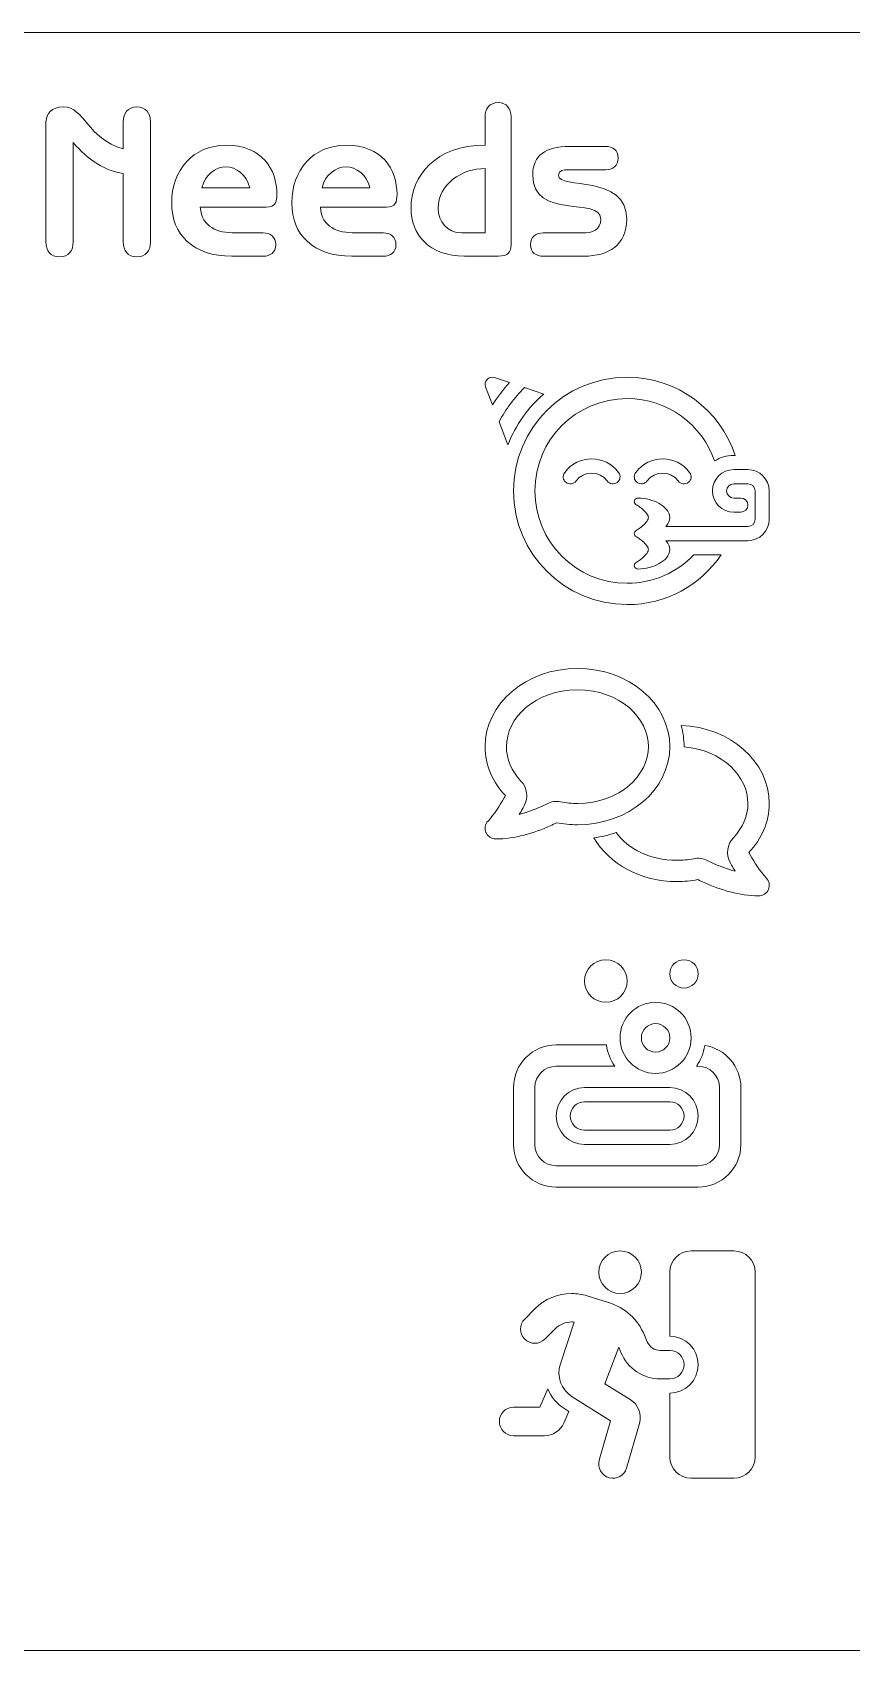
# Model space of a CAD drawing. Header units: millimetres. Extents: x 809 to 1110, y -215 to -60.
# Drawn here: x 941.9 to 1020.8, y -215.5 to -59.7 of the extents above; entities that cross this region are included whole.
import ezdxf

# ---------------------------------------------------------------- set-up
doc = ezdxf.new("R2010")
doc.units = ezdxf.units.MM
doc.header["$MEASUREMENT"] = 0
doc.layers.add('Layer 1', color=7, linetype='Continuous', lineweight=0)

# ---------------------------------------------------------------- blocks, each defined once
blk = doc.blocks.new('Block_0')
at = {"layer": 'Layer 1', "color": 7, "lineweight": 9}
for points, knots in [([(953.27, -79.92), (953.27, -80.73), (952.86, -81.36), (951.96, -81.36), (951.07, -81.36), (950.65, -80.73), (950.65, -79.92), (950.65, -79.92), (950.65, -73.33), (950.65, -73.33), (948.95, -73.14), (947.2, -71.96), (945.83, -70.36), (945.83, -70.36), (945.83, -79.92), (945.83, -79.92), (945.83, -80.73), (945.41, -81.36), (944.52, -81.36), (943.62, -81.36), (943.21, -80.73), (943.21, -79.92), (943.21, -79.92), (943.21, -68.36), (943.21, -68.36), (943.25, -67.55), (943.75, -66.92), (944.89, -66.92), (946.93, -66.92), (947.16, -69.98), (950.65, -70.96), (950.65, -70.96), (950.65, -68.36), (950.65, -68.36), (950.65, -67.55), (951.07, -66.92), (951.96, -66.92), (952.86, -66.92), (953.27, -67.55), (953.27, -68.36), (953.27, -68.36), (953.27, -79.92), (953.27, -79.92)], [0, 0, 0, 0, 1, 1, 1, 2, 2, 2, 3, 3, 3, 4, 4, 4, 5, 5, 5, 6, 6, 6, 7, 7, 7, 8, 8, 8, 9, 9, 9, 10, 10, 10, 11, 11, 11, 12, 12, 12, 13, 13, 13, 14, 14, 14, 14]), ([(987.98, -80.19), (987.98, -80.84), (987.71, -81.29), (986.73, -81.29), (986.73, -81.29), (983.51, -81.29), (983.51, -81.29), (980.06, -81.29), (978.35, -79.17), (978.35, -76.68), (978.35, -73.56), (980.7, -70.61), (985.48, -70.61), (985.48, -70.61), (985.48, -67.86), (985.48, -67.86), (985.48, -67.11), (985.88, -66.51), (986.73, -66.51), (987.59, -66.51), (987.98, -67.11), (987.98, -67.86), (987.98, -67.86), (987.98, -80.19), (987.98, -80.19)], [0, 0, 0, 0, 1, 1, 1, 2, 2, 2, 3, 3, 3, 4, 4, 4, 5, 5, 5, 6, 6, 6, 7, 7, 7, 8, 8, 8, 8]), ([(961.09, -81.29), (957.39, -81.29), (955.31, -79.26), (955.31, -76.16), (955.31, -73.04), (957.35, -70.61), (960.53, -70.61), (964, -70.61), (965.44, -72.91), (965.44, -75.35), (965.44, -76.05), (965.29, -76.57), (964.42, -76.57), (964.42, -76.57), (958.06, -76.57), (958.06, -76.57), (958.22, -78.53), (959.7, -79.05), (961.45, -79.05), (961.45, -79.05), (964.13, -79.05), (964.13, -79.05), (964.79, -79.05), (965.33, -79.4), (965.33, -80.17), (965.33, -80.94), (964.79, -81.29), (964.13, -81.29), (964.13, -81.29), (961.09, -81.29), (961.09, -81.29)], [0, 0, 0, 0, 1, 1, 1, 2, 2, 2, 3, 3, 3, 4, 4, 4, 5, 5, 5, 6, 6, 6, 7, 7, 7, 8, 8, 8, 9, 9, 9, 10, 10, 10, 10]), ([(972.65, -81.29), (968.95, -81.29), (966.87, -79.26), (966.87, -76.16), (966.87, -73.04), (968.91, -70.61), (972.09, -70.61), (975.57, -70.61), (977, -72.91), (977, -75.35), (977, -76.05), (976.85, -76.57), (975.98, -76.57), (975.98, -76.57), (969.62, -76.57), (969.62, -76.57), (969.78, -78.53), (971.26, -79.05), (973.01, -79.05), (973.01, -79.05), (975.69, -79.05), (975.69, -79.05), (976.36, -79.05), (976.9, -79.4), (976.9, -80.17), (976.9, -80.94), (976.36, -81.29), (975.69, -81.29), (975.69, -81.29), (972.65, -81.29), (972.65, -81.29)], [0, 0, 0, 0, 1, 1, 1, 2, 2, 2, 3, 3, 3, 4, 4, 4, 5, 5, 5, 6, 6, 6, 7, 7, 7, 8, 8, 8, 9, 9, 9, 10, 10, 10, 10]), ([(991.08, -81.29), (990.39, -81.29), (989.85, -80.94), (989.85, -80.17), (989.85, -79.4), (990.39, -79.05), (991.08, -79.05), (991.08, -79.05), (994.82, -79.05), (994.82, -79.05), (995.82, -79.05), (996.61, -78.82), (996.61, -77.7), (996.61, -75.56), (990.06, -77.82), (990.06, -73.48), (990.06, -71.58), (991.31, -70.73), (993.59, -70.73), (993.59, -70.73), (997.09, -70.73), (997.09, -70.73), (997.75, -70.73), (998.29, -71.08), (998.29, -71.85), (998.29, -72.62), (997.75, -72.98), (997.09, -72.98), (997.09, -72.98), (993.45, -72.98), (993.45, -72.98), (993.07, -72.98), (992.55, -73), (992.55, -73.5), (992.55, -74.93), (999.11, -73.33), (999.11, -77.72), (999.11, -80.23), (997.36, -81.29), (995.01, -81.29), (995.01, -81.29), (991.08, -81.29), (991.08, -81.29)], [0, 0, 0, 0, 1, 1, 1, 2, 2, 2, 3, 3, 3, 4, 4, 4, 5, 5, 5, 6, 6, 6, 7, 7, 7, 8, 8, 8, 9, 9, 9, 10, 10, 10, 11, 11, 11, 12, 12, 12, 13, 13, 13, 14, 14, 14, 14]), ([(962.82, -74.7), (962.55, -73.45), (961.51, -72.69), (960.53, -72.69), (959.55, -72.69), (958.51, -73.45), (958.22, -74.7), (958.22, -74.7), (962.82, -74.7), (962.82, -74.7)], [0, 0, 0, 0, 1, 1, 1, 2, 2, 2, 3, 3, 3, 3]), ([(974.38, -74.7), (974.11, -73.45), (973.07, -72.69), (972.09, -72.69), (971.12, -72.69), (970.08, -73.45), (969.78, -74.7), (969.78, -74.7), (974.38, -74.7), (974.38, -74.7)], [0, 0, 0, 0, 1, 1, 1, 2, 2, 2, 3, 3, 3, 3]), ([(985.48, -72.85), (983.24, -72.85), (980.97, -74.35), (980.97, -76.66), (980.97, -77.97), (981.8, -79.05), (983.22, -79.05), (983.22, -79.05), (985.48, -79.05), (985.48, -79.05), (985.48, -79.05), (985.48, -72.85), (985.48, -72.85)], [0, 0, 0, 0, 1, 1, 1, 2, 2, 2, 3, 3, 3, 4, 4, 4, 4])]:
    blk.add_open_spline(points, degree=3, knots=knots, dxfattribs=at)
blk = doc.blocks.new('Block_9')
at = {"layer": 'Layer 1', "color": 7, "lineweight": 9}
blk.add_open_spline([(849.7, -59.75), (833.78, -59.75), (820.82, -72.54), (820.6, -88.45), (820.13, -123.2), (816.87, -157.84), (810.87, -192.07), (808.96, -202.94), (816.23, -213.29), (827.1, -215.19), (828.23, -215.39), (829.39, -215.49), (830.55, -215.49), (830.55, -215.49), (1071.82, -215.49), (1071.82, -215.49), (1085.57, -215.49), (1097.33, -205.61), (1099.71, -192.07), (1105.71, -157.84), (1108.96, -123.2), (1109.44, -88.45), (1109.65, -72.81), (1097.15, -59.97), (1081.51, -59.75), (1081.38, -59.75), (1081.25, -59.75), (1081.12, -59.75), (1081.12, -59.75), (849.7, -59.75), (849.7, -59.75)], degree=3, knots=[0, 0, 0, 0, 1, 1, 1, 2, 2, 2, 3, 3, 3, 4, 4, 4, 5, 5, 5, 6, 6, 6, 7, 7, 7, 8, 8, 8, 9, 9, 9, 10, 10, 10, 10], dxfattribs=at)

msp = doc.modelspace()

# ---------------------------------------------------------------- linework, layer by layer
at = {"layer": 'Layer 1', "color": 7, "lineweight": 9}
for points, knots in [([(987.83, -93.46), (987.23, -94.12), (986.67, -94.84), (986.19, -95.59), (986.19, -95.59), (985.52, -93.87), (985.52, -93.87), (985.43, -93.62), (985.49, -93.34), (985.67, -93.15), (985.85, -92.96), (986.13, -92.89), (986.38, -92.97), (986.38, -92.97), (987.83, -93.46), (987.83, -93.46)], [0, 0, 0, 0, 1, 1, 1, 2, 2, 2, 3, 3, 3, 4, 4, 4, 5, 5, 5, 5]), ([(999.16, -112.77), (1001.68, -112.77), (1003.95, -111.72), (1005.57, -110.04), (1005.57, -110.04), (1008.2, -110.04), (1008.2, -110.04), (1006.23, -112.93), (1002.92, -114.82), (999.16, -114.82), (993.11, -114.82), (988.21, -109.93), (988.21, -103.88), (988.21, -97.84), (993.11, -92.94), (999.16, -92.94), (1004, -92.94), (1008.12, -96.09), (1009.55, -100.46), (1009.55, -100.46), (1009.41, -100.46), (1009.41, -100.46), (1008.73, -100.46), (1008.1, -100.66), (1007.57, -101), (1006.37, -97.51), (1003.06, -94.99), (999.16, -94.99), (994.24, -94.99), (990.27, -98.97), (990.27, -103.88), (990.27, -108.79), (994.24, -112.77), (999.16, -112.77)], [0, 0, 0, 0, 1, 1, 1, 2, 2, 2, 3, 3, 3, 4, 4, 4, 5, 5, 5, 6, 6, 6, 7, 7, 7, 8, 8, 8, 9, 9, 9, 10, 10, 10, 11, 11, 11, 11]), ([(987.67, -99.45), (987.67, -99.45), (986.82, -97.22), (986.82, -97.22), (987.47, -96.01), (988.3, -94.91), (989.27, -93.94), (989.27, -93.94), (991.12, -94.56), (991.12, -94.56), (989.6, -95.87), (988.41, -97.54), (987.67, -99.45)], [0, 0, 0, 0, 1, 1, 1, 2, 2, 2, 3, 3, 3, 4, 4, 4, 4]), ([(994.23, -102.92), (994, -103.23), (993.58, -103.29), (993.27, -103.06), (992.97, -102.84), (992.91, -102.41), (993.14, -102.1), (994.44, -100.37), (997.04, -100.37), (998.33, -102.1), (998.56, -102.41), (998.5, -102.84), (998.2, -103.06), (997.89, -103.29), (997.47, -103.23), (997.24, -102.92), (996.49, -101.92), (994.98, -101.92), (994.23, -102.92), (994.23, -102.92), (994.23, -102.92), (994.23, -102.92)], [0, 0, 0, 0, 1, 1, 1, 2, 2, 2, 3, 3, 3, 4, 4, 4, 5, 5, 5, 6, 6, 6, 7, 7, 7, 7]), ([(1001.07, -102.92), (1000.84, -103.23), (1000.42, -103.29), (1000.11, -103.06), (999.81, -102.84), (999.75, -102.41), (999.98, -102.1), (1001.28, -100.37), (1003.87, -100.37), (1005.17, -102.1), (1005.4, -102.41), (1005.34, -102.84), (1005.04, -103.06), (1004.73, -103.29), (1004.31, -103.23), (1004.08, -102.92), (1003.33, -101.92), (1001.82, -101.92), (1001.07, -102.92)], [0, 0, 0, 0, 1, 1, 1, 2, 2, 2, 3, 3, 3, 4, 4, 4, 5, 5, 5, 6, 6, 6, 6]), ([(1003.26, -106.45), (1003.26, -106.74), (1003.13, -107.01), (1002.95, -107.23), (1002.93, -107.25), (1002.9, -107.28), (1002.88, -107.3), (1002.88, -107.3), (1010.78, -107.3), (1010.78, -107.3), (1011.16, -107.3), (1011.47, -106.99), (1011.47, -106.62), (1011.47, -106.62), (1011.47, -103.88), (1011.47, -103.88), (1011.47, -103.51), (1011.16, -103.2), (1010.78, -103.2), (1010.78, -103.2), (1009.41, -103.2), (1009.41, -103.2), (1009.04, -103.2), (1008.73, -103.51), (1008.73, -103.88), (1008.73, -104.26), (1009.04, -104.57), (1009.41, -104.57), (1009.41, -104.57), (1010.1, -104.57), (1010.1, -104.57), (1010.47, -104.57), (1010.78, -104.87), (1010.78, -105.25), (1010.78, -105.63), (1010.47, -105.93), (1010.1, -105.93), (1010.1, -105.93), (1009.41, -105.93), (1009.41, -105.93), (1008.28, -105.93), (1007.36, -105.01), (1007.36, -103.88), (1007.36, -102.75), (1008.28, -101.83), (1009.41, -101.83), (1009.41, -101.83), (1010.78, -101.83), (1010.78, -101.83), (1011.91, -101.83), (1012.83, -102.75), (1012.83, -103.88), (1012.83, -103.88), (1012.83, -106.62), (1012.83, -106.62), (1012.83, -107.75), (1011.91, -108.67), (1010.78, -108.67), (1010.78, -108.67), (1002.88, -108.67), (1002.88, -108.67), (1002.9, -108.7), (1002.93, -108.72), (1002.95, -108.74), (1003.13, -108.96), (1003.26, -109.23), (1003.26, -109.52), (1003.26, -109.82), (1003.13, -110.09), (1002.95, -110.31), (1002.76, -110.53), (1002.51, -110.72), (1002.23, -110.88), (1001.66, -111.2), (1000.92, -111.4), (1000.18, -111.4), (1000.03, -111.4), (999.89, -111.3), (999.85, -111.15), (999.81, -111), (999.88, -110.84), (1000.01, -110.76), (1000.01, -110.76), (1000.01, -110.76), (1000.01, -110.76), (1000.01, -110.76), (1000.01, -110.76), (1000.01, -110.76), (1000.01, -110.76), (1000.01, -110.76), (1000.01, -110.76), (1000.01, -110.76), (1000.01, -110.76), (1000.01, -110.76), (1000.01, -110.76), (1000.02, -110.76), (1000.02, -110.76), (1000.03, -110.76), (1000.04, -110.75), (1000.06, -110.74), (1000.1, -110.72), (1000.15, -110.69), (1000.21, -110.65), (1000.33, -110.57), (1000.48, -110.46), (1000.64, -110.32), (1000.8, -110.19), (1000.95, -110.04), (1001.05, -109.89), (1001.16, -109.74), (1001.2, -109.62), (1001.2, -109.52), (1001.2, -109.43), (1001.16, -109.31), (1001.05, -109.16), (1000.95, -109.01), (1000.8, -108.86), (1000.64, -108.72), (1000.48, -108.59), (1000.33, -108.48), (1000.21, -108.4), (1000.15, -108.36), (1000.1, -108.33), (1000.06, -108.31), (1000.04, -108.3), (1000.03, -108.29), (1000.02, -108.29), (1000.02, -108.29), (1000.01, -108.28), (1000.01, -108.28), (1000.01, -108.28), (1000.01, -108.28), (1000.01, -108.28), (1000.01, -108.28), (1000.01, -108.28), (1000.01, -108.28), (1000.01, -108.28), (1000.01, -108.28), (1000.01, -108.28), (999.91, -108.22), (999.84, -108.11), (999.84, -107.99), (999.84, -107.86), (999.91, -107.75), (1000.01, -107.69), (1000.01, -107.69), (1000.01, -107.69), (1000.01, -107.69), (1000.01, -107.69), (1000.01, -107.69), (1000.01, -107.69), (1000.01, -107.69), (1000.01, -107.69), (1000.01, -107.69), (1000.01, -107.69), (1000.01, -107.69), (1000.01, -107.69), (1000.01, -107.69), (1000.01, -107.69), (1000.01, -107.69), (1000.01, -107.69), (1000.02, -107.68), (1000.02, -107.68), (1000.03, -107.68), (1000.04, -107.67), (1000.06, -107.66), (1000.1, -107.64), (1000.15, -107.61), (1000.21, -107.57), (1000.33, -107.49), (1000.48, -107.38), (1000.64, -107.25), (1000.8, -107.11), (1000.95, -106.96), (1001.05, -106.81), (1001.16, -106.66), (1001.2, -106.54), (1001.2, -106.45), (1001.2, -106.35), (1001.16, -106.23), (1001.05, -106.08), (1000.95, -105.93), (1000.8, -105.78), (1000.64, -105.65), (1000.48, -105.52), (1000.33, -105.4), (1000.21, -105.32), (1000.15, -105.28), (1000.1, -105.25), (1000.06, -105.23), (1000.04, -105.22), (1000.03, -105.22), (1000.02, -105.21), (1000.02, -105.21), (1000.01, -105.21), (1000.01, -105.21), (1000.01, -105.21), (1000.01, -105.21), (1000.01, -105.21), (1000.01, -105.21), (1000.01, -105.21), (1000.01, -105.21), (1000.01, -105.21), (1000.01, -105.21), (1000.01, -105.21), (999.88, -105.13), (999.81, -104.97), (999.85, -104.82), (999.89, -104.67), (1000.03, -104.57), (1000.18, -104.57), (1000.92, -104.57), (1001.66, -104.78), (1002.23, -105.09), (1002.51, -105.25), (1002.76, -105.44), (1002.94, -105.66), (1003.13, -105.88), (1003.25, -106.15), (1003.25, -106.45), (1003.25, -106.45), (1003.26, -106.45), (1003.26, -106.45)], [0, 0, 0, 0, 1, 1, 1, 2, 2, 2, 3, 3, 3, 4, 4, 4, 5, 5, 5, 6, 6, 6, 7, 7, 7, 8, 8, 8, 9, 9, 9, 10, 10, 10, 11, 11, 11, 12, 12, 12, 13, 13, 13, 14, 14, 14, 15, 15, 15, 16, 16, 16, 17, 17, 17, 18, 18, 18, 19, 19, 19, 20, 20, 20, 21, 21, 21, 22, 22, 22, 23, 23, 23, 24, 24, 24, 25, 25, 25, 26, 26, 26, 27, 27, 27, 28, 28, 28, 29, 29, 29, 30, 30, 30, 31, 31, 31, 32, 32, 32, 33, 33, 33, 34, 34, 34, 35, 35, 35, 36, 36, 36, 37, 37, 37, 38, 38, 38, 39, 39, 39, 40, 40, 40, 41, 41, 41, 42, 42, 42, 43, 43, 43, 44, 44, 44, 45, 45, 45, 46, 46, 46, 47, 47, 47, 48, 48, 48, 49, 49, 49, 50, 50, 50, 51, 51, 51, 52, 52, 52, 53, 53, 53, 54, 54, 54, 55, 55, 55, 56, 56, 56, 57, 57, 57, 58, 58, 58, 59, 59, 59, 60, 60, 60, 61, 61, 61, 62, 62, 62, 63, 63, 63, 64, 64, 64, 65, 65, 65, 66, 66, 66, 67, 67, 67, 68, 68, 68, 69, 69, 69, 70, 70, 70, 71, 71, 71, 72, 72, 72, 73, 73, 73, 74, 74, 74, 74]), ([(985.48, -128.49), (985.48, -130.28), (986.21, -131.91), (987.44, -133.21), (987.4, -133.28), (987.36, -133.36), (987.32, -133.42), (986.88, -134.21), (986.37, -134.98), (985.76, -135.65), (985.47, -135.95), (985.4, -136.39), (985.56, -136.76), (985.73, -137.14), (986.09, -137.38), (986.5, -137.38), (988.34, -137.38), (990.2, -136.81), (991.75, -136.11), (991.95, -136.02), (992.16, -135.92), (992.36, -135.82), (993, -135.95), (993.68, -136.01), (994.37, -136.01), (999.28, -136.01), (1003.26, -132.65), (1003.26, -128.49), (1003.26, -124.34), (999.28, -120.97), (994.37, -120.97), (989.46, -120.97), (985.48, -124.34), (985.48, -128.49)], [0, 0, 0, 0, 1, 1, 1, 2, 2, 2, 3, 3, 3, 4, 4, 4, 5, 5, 5, 6, 6, 6, 7, 7, 7, 8, 8, 8, 9, 9, 9, 10, 10, 10, 11, 11, 11, 11]), ([(989.25, -134.18), (989.67, -133.4), (989.54, -132.44), (988.93, -131.8), (988.02, -130.84), (987.53, -129.69), (987.53, -128.49), (987.53, -125.78), (990.26, -123.02), (994.37, -123.02), (998.48, -123.02), (1001.21, -125.78), (1001.21, -128.49), (1001.21, -131.21), (998.48, -133.96), (994.37, -133.96), (993.81, -133.96), (993.27, -133.91), (992.75, -133.81), (992.31, -133.72), (991.85, -133.78), (991.44, -133.99), (991.27, -134.08), (991.09, -134.16), (990.9, -134.24), (990.22, -134.55), (989.5, -134.82), (988.77, -135.01), (988.89, -134.82), (989, -134.62), (989.11, -134.43), (989.15, -134.35), (989.2, -134.27), (989.24, -134.18), (989.24, -134.18), (989.25, -134.18), (989.25, -134.18)], [0, 0, 0, 0, 1, 1, 1, 2, 2, 2, 3, 3, 3, 4, 4, 4, 5, 5, 5, 6, 6, 6, 7, 7, 7, 8, 8, 8, 9, 9, 9, 10, 10, 10, 11, 11, 11, 12, 12, 12, 12]), ([(1003.94, -141.48), (1004.64, -141.48), (1005.31, -141.42), (1005.96, -141.29), (1006.15, -141.39), (1006.36, -141.49), (1006.56, -141.58), (1008.11, -142.28), (1009.97, -142.85), (1011.81, -142.85), (1012.22, -142.85), (1012.59, -142.61), (1012.75, -142.23), (1012.91, -141.86), (1012.83, -141.42), (1012.55, -141.13), (1011.94, -140.46), (1011.43, -139.69), (1010.99, -138.9), (1010.95, -138.83), (1010.91, -138.75), (1010.87, -138.68), (1012.1, -137.39), (1012.83, -135.75), (1012.83, -133.96), (1012.83, -129.93), (1009.08, -126.63), (1004.36, -126.45), (1004.54, -127.1), (1004.63, -127.78), (1004.63, -128.49), (1004.63, -128.49), (1004.63, -128.52), (1004.63, -128.52), (1008.35, -128.8), (1010.78, -131.4), (1010.78, -133.96), (1010.78, -135.16), (1010.29, -136.31), (1009.38, -137.26), (1008.77, -137.9), (1008.64, -138.87), (1009.06, -139.65), (1009.11, -139.73), (1009.16, -139.82), (1009.2, -139.9), (1009.31, -140.09), (1009.42, -140.28), (1009.54, -140.48), (1008.81, -140.29), (1008.09, -140.02), (1007.41, -139.71), (1007.22, -139.63), (1007.04, -139.54), (1006.87, -139.45), (1006.46, -139.25), (1006, -139.19), (1005.55, -139.28), (1005.04, -139.38), (1004.5, -139.43), (1003.94, -139.43), (1001.3, -139.43), (999.24, -138.3), (998.09, -136.77), (997.41, -137), (996.69, -137.17), (995.95, -137.27), (997.4, -139.77), (1000.44, -141.48), (1003.94, -141.48)], [0, 0, 0, 0, 1, 1, 1, 2, 2, 2, 3, 3, 3, 4, 4, 4, 5, 5, 5, 6, 6, 6, 7, 7, 7, 8, 8, 8, 9, 9, 9, 10, 10, 10, 11, 11, 11, 12, 12, 12, 13, 13, 13, 14, 14, 14, 15, 15, 15, 16, 16, 16, 17, 17, 17, 18, 18, 18, 19, 19, 19, 20, 20, 20, 21, 21, 21, 22, 22, 22, 23, 23, 23, 23]), ([(997.1, -149), (998.24, -149), (999.16, -149.92), (999.16, -151.05), (999.16, -152.18), (998.24, -153.1), (997.1, -153.1), (995.97, -153.1), (995.05, -152.18), (995.05, -151.05), (995.05, -149.92), (995.97, -149), (997.1, -149)], [0, 0, 0, 0, 1, 1, 1, 2, 2, 2, 3, 3, 3, 4, 4, 4, 4]), ([(1004.63, -149), (1005.38, -149), (1005.99, -149.61), (1005.99, -150.36), (1005.99, -151.12), (1005.38, -151.73), (1004.63, -151.73), (1003.87, -151.73), (1003.26, -151.12), (1003.26, -150.36), (1003.26, -149.61), (1003.87, -149), (1004.63, -149)], [0, 0, 0, 0, 1, 1, 1, 2, 2, 2, 3, 3, 3, 4, 4, 4, 4]), ([(1001.89, -153.1), (1003.78, -153.1), (1005.31, -154.63), (1005.31, -156.52), (1005.31, -158.41), (1003.78, -159.94), (1001.89, -159.94), (1000, -159.94), (998.47, -158.41), (998.47, -156.52), (998.47, -154.63), (1000, -153.1), (1001.89, -153.1)], [0, 0, 0, 0, 1, 1, 1, 2, 2, 2, 3, 3, 3, 4, 4, 4, 4]), ([(1001.89, -157.89), (1002.65, -157.89), (1003.26, -157.28), (1003.26, -156.52), (1003.26, -155.76), (1002.65, -155.15), (1001.89, -155.15), (1001.14, -155.15), (1000.52, -155.76), (1000.52, -156.52), (1000.52, -157.28), (1001.14, -157.89), (1001.89, -157.89)], [0, 0, 0, 0, 1, 1, 1, 2, 2, 2, 3, 3, 3, 4, 4, 4, 4]), ([(992.32, -157.2), (992.32, -157.2), (997.15, -157.2), (997.15, -157.2), (997.26, -157.96), (997.54, -158.66), (997.96, -159.26), (997.96, -159.26), (992.32, -159.26), (992.32, -159.26), (991.18, -159.26), (990.27, -160.17), (990.27, -161.31), (990.27, -161.31), (990.27, -166.78), (990.27, -166.78), (990.27, -167.91), (991.18, -168.83), (992.32, -168.83), (992.32, -168.83), (1005.99, -168.83), (1005.99, -168.83), (1007.13, -168.83), (1008.05, -167.91), (1008.05, -166.78), (1008.05, -166.78), (1008.05, -161.31), (1008.05, -161.31), (1008.05, -160.17), (1007.13, -159.26), (1005.99, -159.26), (1005.99, -159.26), (1005.82, -159.26), (1005.82, -159.26), (1006.23, -158.67), (1006.51, -157.99), (1006.62, -157.25), (1008.59, -157.55), (1010.1, -159.26), (1010.1, -161.31), (1010.1, -161.31), (1010.1, -166.78), (1010.1, -166.78), (1010.1, -169.04), (1008.26, -170.88), (1005.99, -170.88), (1005.99, -170.88), (992.32, -170.88), (992.32, -170.88), (990.05, -170.88), (988.21, -169.04), (988.21, -166.78), (988.21, -166.78), (988.21, -161.31), (988.21, -161.31), (988.21, -159.04), (990.05, -157.2), (992.32, -157.2)], [0, 0, 0, 0, 1, 1, 1, 2, 2, 2, 3, 3, 3, 4, 4, 4, 5, 5, 5, 6, 6, 6, 7, 7, 7, 8, 8, 8, 9, 9, 9, 10, 10, 10, 11, 11, 11, 12, 12, 12, 13, 13, 13, 14, 14, 14, 15, 15, 15, 16, 16, 16, 17, 17, 17, 18, 18, 18, 19, 19, 19, 19]), ([(1001.89, -161.31), (1001.89, -161.31), (1003.26, -161.31), (1003.26, -161.31), (1004.77, -161.31), (1005.99, -162.53), (1005.99, -164.04), (1005.99, -165.55), (1004.77, -166.78), (1003.26, -166.78), (1003.26, -166.78), (995.05, -166.78), (995.05, -166.78), (993.54, -166.78), (992.32, -165.55), (992.32, -164.04), (992.32, -162.53), (993.54, -161.31), (995.05, -161.31), (995.05, -161.31), (1001.89, -161.31), (1001.89, -161.31)], [0, 0, 0, 0, 1, 1, 1, 2, 2, 2, 3, 3, 3, 4, 4, 4, 5, 5, 5, 6, 6, 6, 7, 7, 7, 7]), ([(993.68, -164.04), (993.68, -164.8), (994.3, -165.41), (995.05, -165.41), (995.05, -165.41), (1003.26, -165.41), (1003.26, -165.41), (1004.02, -165.41), (1004.63, -164.8), (1004.63, -164.04), (1004.63, -163.29), (1004.02, -162.67), (1003.26, -162.67), (1003.26, -162.67), (995.05, -162.67), (995.05, -162.67), (994.3, -162.67), (993.68, -163.29), (993.68, -164.04)], [0, 0, 0, 0, 1, 1, 1, 2, 2, 2, 3, 3, 3, 4, 4, 4, 5, 5, 5, 6, 6, 6, 6]), ([(998.47, -177.03), (999.6, -177.03), (1000.52, -177.94), (1000.52, -179.08), (1000.52, -180.21), (999.6, -181.13), (998.47, -181.13), (997.34, -181.13), (996.42, -180.21), (996.42, -179.08), (996.42, -177.94), (997.34, -177.03), (998.47, -177.03)], [0, 0, 0, 0, 1, 1, 1, 2, 2, 2, 3, 3, 3, 4, 4, 4, 4]), ([(1003.26, -179.08), (1003.26, -177.94), (1004.18, -177.03), (1005.31, -177.03), (1005.31, -177.03), (1009.41, -177.03), (1009.41, -177.03), (1010.55, -177.03), (1011.47, -177.94), (1011.47, -179.08), (1011.47, -179.08), (1011.47, -196.86), (1011.47, -196.86), (1011.47, -197.99), (1010.55, -198.91), (1009.41, -198.91), (1009.41, -198.91), (1005.31, -198.91), (1005.31, -198.91), (1004.18, -198.91), (1003.26, -197.99), (1003.26, -196.86), (1003.26, -196.86), (1003.26, -190.7), (1003.26, -190.7), (1003.26, -190.7), (1003.26, -190.7), (1003.26, -190.7), (1004.77, -190.7), (1005.99, -189.48), (1005.99, -187.97), (1005.99, -186.46), (1004.77, -185.23), (1003.26, -185.23), (1003.26, -185.23), (1003.26, -185.23), (1003.26, -185.23), (1003.26, -185.23), (1003.26, -179.08), (1003.26, -179.08)], [0, 0, 0, 0, 1, 1, 1, 2, 2, 2, 3, 3, 3, 4, 4, 4, 5, 5, 5, 6, 6, 6, 7, 7, 7, 8, 8, 8, 9, 9, 9, 10, 10, 10, 11, 11, 11, 12, 12, 12, 13, 13, 13, 13]), ([(993.82, -183.86), (993.22, -183.86), (992.65, -184.1), (992.22, -184.53), (992.22, -184.53), (991.23, -185.51), (991.23, -185.51), (990.7, -186.05), (989.83, -186.05), (989.29, -185.51), (988.76, -184.98), (988.76, -184.11), (989.29, -183.58), (989.29, -183.58), (990.28, -182.59), (990.28, -182.59), (991.22, -181.65), (992.5, -181.13), (993.82, -181.13), (994.32, -181.13), (994.82, -181.2), (995.29, -181.35), (995.29, -181.35), (997.37, -181.99), (997.37, -181.99), (998.93, -182.47), (1000.19, -183.62), (1000.81, -185.12), (1000.81, -185.12), (1001.08, -185.76), (1001.08, -185.76), (1001.3, -186.27), (1001.79, -186.6), (1002.34, -186.6), (1002.34, -186.6), (1003.26, -186.6), (1003.26, -186.6), (1004.02, -186.6), (1004.63, -187.21), (1004.63, -187.97), (1004.63, -188.72), (1004.02, -189.34), (1003.26, -189.34), (1003.26, -189.34), (1002.35, -189.34), (1002.35, -189.34), (1000.69, -189.34), (999.2, -188.34), (998.56, -186.81), (998.56, -186.81), (998.34, -186.28), (998.34, -186.28), (998.34, -186.28), (997.02, -189.81), (997.02, -189.81), (997.02, -189.81), (999.44, -191.32), (999.44, -191.32), (1000.22, -191.8), (1000.58, -192.74), (1000.33, -193.62), (1000.33, -193.62), (999.1, -197.92), (999.1, -197.92), (998.89, -198.64), (998.14, -199.06), (997.41, -198.86), (996.68, -198.65), (996.27, -197.89), (996.47, -197.17), (996.47, -197.17), (997.56, -193.37), (997.56, -193.37), (997.56, -193.37), (993.87, -191.07), (993.87, -191.07), (992.8, -190.4), (992.33, -189.08), (992.73, -187.88), (992.73, -187.88), (994.06, -183.88), (994.06, -183.88), (993.98, -183.87), (993.9, -183.86), (993.82, -183.86), (993.82, -183.86), (993.82, -183.86), (993.82, -183.86)], [0, 0, 0, 0, 1, 1, 1, 2, 2, 2, 3, 3, 3, 4, 4, 4, 5, 5, 5, 6, 6, 6, 7, 7, 7, 8, 8, 8, 9, 9, 9, 10, 10, 10, 11, 11, 11, 12, 12, 12, 13, 13, 13, 14, 14, 14, 15, 15, 15, 16, 16, 16, 17, 17, 17, 18, 18, 18, 19, 19, 19, 20, 20, 20, 21, 21, 21, 22, 22, 22, 23, 23, 23, 24, 24, 24, 25, 25, 25, 26, 26, 26, 27, 27, 27, 28, 28, 28, 29, 29, 29, 29]), ([(991.53, -190.31), (991.84, -191.08), (992.4, -191.75), (993.15, -192.22), (993.15, -192.22), (993.55, -192.48), (993.55, -192.48), (993.55, -192.48), (993.06, -193.59), (993.06, -193.59), (992.73, -194.33), (992, -194.81), (991.18, -194.81), (991.18, -194.81), (988.21, -194.81), (988.21, -194.81), (987.46, -194.81), (986.85, -194.19), (986.85, -193.44), (986.85, -192.68), (987.46, -192.07), (988.21, -192.07), (988.21, -192.07), (990.74, -192.07), (990.74, -192.07), (990.74, -192.07), (991.53, -190.31), (991.53, -190.31)], [0, 0, 0, 0, 1, 1, 1, 2, 2, 2, 3, 3, 3, 4, 4, 4, 5, 5, 5, 6, 6, 6, 7, 7, 7, 8, 8, 8, 9, 9, 9, 9])]:
    msp.add_open_spline(points, degree=3, knots=knots, dxfattribs=at)

# ---------------------------------------------------------------- block references
at = {"layer": 'Layer 1'}
for name in ['Block_9', 'Block_0']:
    msp.add_blockref(name, (0, 0), dxfattribs=at)

doc.saveas('drawing.dxf')
